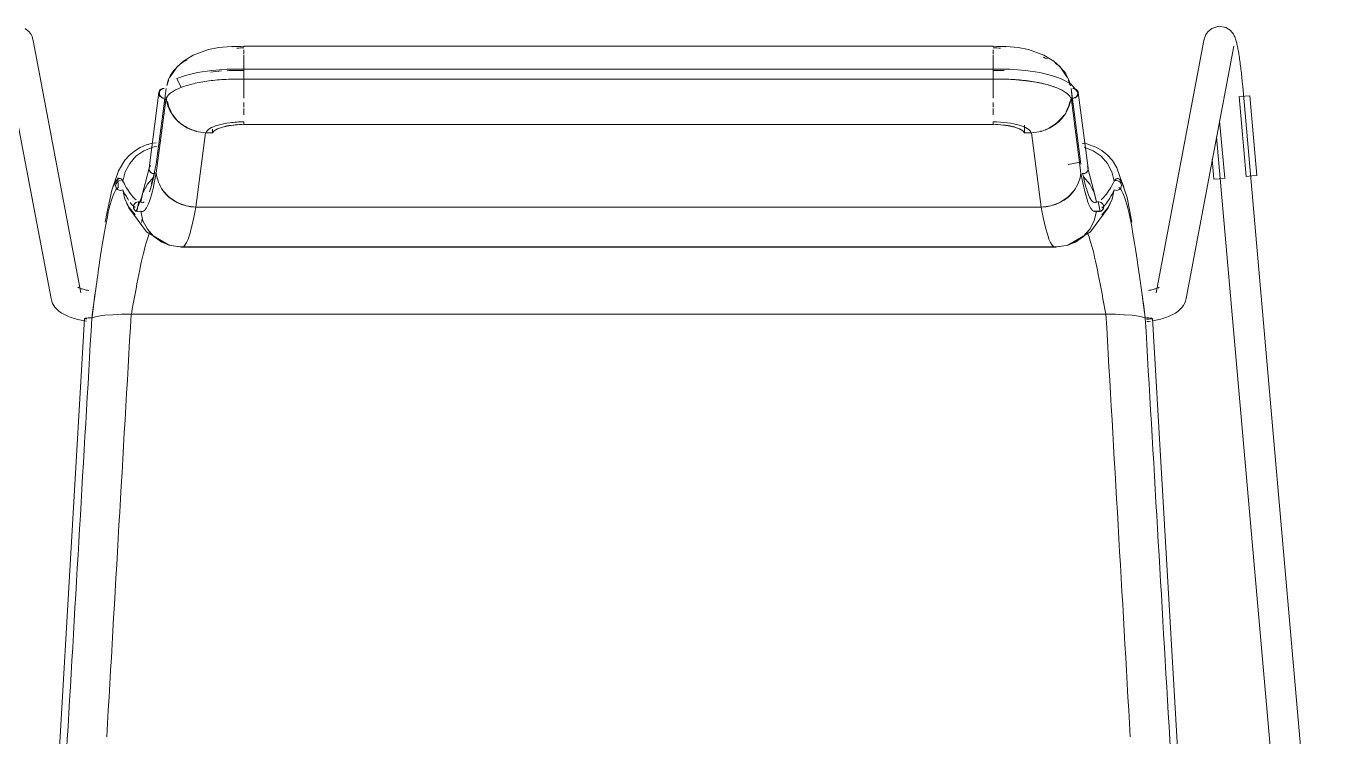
# Model space of a CAD drawing. Header units: millimetres. Extents: x 155920 to 295199, y -4084 to 97293.
# Drawn here: x 220278 to 220795, y 32353 to 32633 of the extents above; entities that cross this region are included whole.
import ezdxf

# ---------------------------------------------------------------- set-up
doc = ezdxf.new("R2010")
doc.units = ezdxf.units.MM
doc.header["$MEASUREMENT"] = 0
doc.layers.add('I-FURN', color=8, linetype='CONTINUOUS', lineweight=9)

msp = doc.modelspace()

# ---------------------------------------------------------------- linework, layer by layer
at = {"layer": 'I-FURN'}
for p, q in [((220277.37, 32631.88), (220278.95, 32630.56)), ((220278.95, 32630.56), (220279.69, 32629.48)), ((220279.69, 32629.48), (220280.07, 32628.68)), ((220741.98, 32629.48), (220741.61, 32628.68)), ((220742.73, 32630.56), (220741.98, 32629.48)), ((220744.31, 32631.88), (220742.73, 32630.56)), ((220744.31, 32631.88), (220747.06, 32632.72)), ((220747.06, 32632.72), (220749.82, 32632.23)), ((220749.82, 32632.23), (220751.47, 32631.19)), ((220751.47, 32631.19), (220752.33, 32630.28)), ((220752.33, 32630.28), (220752.81, 32629.58)), ((220752.81, 32629.58), (220753.11, 32629.02)), ((220753.11, 32629.02), (220753.33, 32628.55)), ((220268.72, 32624.89), (220287.53, 32525.6)), ((220280.07, 32628.68), (220280.28, 32628.06)), ((220280.28, 32628.06), (220280.42, 32627.54)), ((220280.42, 32627.54), (220280.51, 32627.13)), ((220299.32, 32527.83), (220280.51, 32627.13)), ((220353.56, 32624.32), (220349.53, 32623.53)), ((220358.38, 32624.83), (220353.56, 32624.32)), ((220363.41, 32624.94), (220358.38, 32624.83)), ((220363.41, 32624.94), (220363.41, 32624.77)), ((220658.26, 32624.94), (220363.41, 32624.94)), ((220363.41, 32624.64), (220363.41, 32624.92)), ((220658.26, 32624.92), (220658.26, 32624.64)), ((220658.27, 32624.77), (220658.27, 32624.94)), ((220658.27, 32624.94), (220663.3, 32624.83)), ((220663.3, 32624.83), (220668.12, 32624.32)), ((220668.12, 32624.32), (220672.15, 32623.53)), ((220741.17, 32627.13), (220722.36, 32527.83)), ((220734.15, 32525.6), (220752.96, 32624.89)), ((220741.26, 32627.54), (220741.17, 32627.13)), ((220741.39, 32628.06), (220741.26, 32627.54)), ((220741.61, 32628.68), (220741.39, 32628.06)), ((220753.33, 32628.55), (220753.5, 32628.12)), ((220753.5, 32628.12), (220753.64, 32627.71)), ((220753.64, 32627.71), (220753.76, 32627.32)), ((220753.76, 32627.32), (220753.88, 32626.92)), ((220753.88, 32626.92), (220753.99, 32626.52)), ((220753.99, 32626.52), (220754.09, 32626.11)), ((220754.09, 32626.11), (220754.19, 32625.68)), ((220754.19, 32625.68), (220754.29, 32625.24)), ((220754.29, 32625.24), (220754.38, 32624.78)), ((220754.38, 32624.78), (220754.48, 32624.3)), ((220754.48, 32624.3), (220754.57, 32623.8)), ((220754.57, 32623.8), (220754.67, 32623.29)), ((220339.6, 32619.01), (220337.12, 32616.72)), ((220343.48, 32621.4), (220339.6, 32619.01)), ((220349.53, 32623.53), (220343.48, 32621.4)), ((220363.41, 32621.7), (220363.41, 32623.45)), ((220363.41, 32618.84), (220363.41, 32621.42)), ((220363.41, 32618.68), (220363.41, 32615.66)), ((220363.41, 32615.66), (220363.41, 32618.67)), ((220658.26, 32623.45), (220658.26, 32621.7)), ((220658.26, 32621.42), (220658.26, 32615.66)), ((220658.27, 32618.82), (220658.27, 32619.9)), ((220658.27, 32615.66), (220658.27, 32618.68)), ((220672.15, 32623.53), (220678.2, 32621.4)), ((220678.2, 32621.4), (220682.08, 32619.01)), ((220682.08, 32619.01), (220684.56, 32616.72)), ((220754.67, 32623.29), (220754.76, 32622.76)), ((220754.76, 32622.76), (220754.86, 32622.21)), ((220754.86, 32622.21), (220754.95, 32621.64)), ((220754.95, 32621.64), (220755.04, 32621.05)), ((220755.04, 32621.05), (220755.13, 32620.45)), ((220755.13, 32620.45), (220755.22, 32619.83)), ((220755.22, 32619.83), (220755.31, 32619.19)), ((220755.31, 32619.19), (220755.4, 32618.54)), ((220755.4, 32618.54), (220755.49, 32617.88)), ((220337.12, 32616.72), (220334.44, 32612.82)), ((220340.44, 32613.38), (220336.98, 32612.21)), ((220345.13, 32614.48), (220340.44, 32613.38)), ((220350.75, 32615.32), (220345.13, 32614.48)), ((220356.87, 32615.81), (220350.75, 32615.32)), ((220363.41, 32615.9), (220356.87, 32615.81)), ((220658.26, 32615.9), (220363.41, 32615.9)), ((220363.41, 32612.05), (220363.41, 32615.9)), ((220363.41, 32615.9), (220363.41, 32615.83)), ((220363.41, 32615.83), (220363.41, 32615.63)), ((220363.41, 32615.63), (220363.41, 32615.33)), ((220363.41, 32615.33), (220363.41, 32614.94)), ((220363.41, 32614.94), (220363.41, 32614.49)), ((220363.41, 32614.49), (220363.41, 32613.99)), ((220363.41, 32613.99), (220363.41, 32613.5)), ((220363.41, 32613.5), (220363.41, 32613.02)), ((220658.26, 32615.9), (220658.26, 32611.95)), ((220658.27, 32615.9), (220664.81, 32615.81)), ((220658.27, 32615.83), (220658.27, 32615.9)), ((220658.27, 32615.63), (220658.27, 32615.83)), ((220658.27, 32615.33), (220658.27, 32615.63)), ((220658.27, 32614.94), (220658.27, 32615.33)), ((220658.27, 32614.49), (220658.27, 32614.94)), ((220658.27, 32613.99), (220658.27, 32614.49)), ((220658.27, 32613.5), (220658.27, 32613.99)), ((220658.27, 32613.02), (220658.27, 32613.5)), ((220664.81, 32615.81), (220670.93, 32615.32)), ((220670.93, 32615.32), (220676.55, 32614.48)), ((220676.55, 32614.48), (220681.24, 32613.38)), ((220681.24, 32613.38), (220684.69, 32612.21)), ((220684.56, 32616.72), (220687.24, 32612.82)), ((220755.49, 32617.88), (220755.57, 32617.21)), ((220755.57, 32617.21), (220755.66, 32616.52)), ((220755.66, 32616.52), (220755.74, 32615.82)), ((220755.74, 32615.82), (220755.83, 32615.11)), ((220755.83, 32615.11), (220755.91, 32614.39)), ((220755.91, 32614.39), (220755.99, 32613.67)), ((220755.99, 32613.67), (220756.07, 32612.93)), ((220332.8, 32608.19), (220328.96, 32578.5)), ((220334.44, 32612.82), (220334.34, 32612.62)), ((220336.98, 32612.21), (220338.74, 32608.67)), ((220363.41, 32613.02), (220363.41, 32612.6)), ((220363.41, 32612.6), (220363.41, 32612.27)), ((220363.41, 32612.27), (220363.41, 32612.05)), ((220363.41, 32611.97), (220363.41, 32608.16)), ((220363.41, 32608.16), (220363.41, 32611.97)), ((220363.41, 32611.94), (220658.26, 32611.94)), ((220658.26, 32611.97), (220658.26, 32608.16)), ((220658.27, 32612.6), (220658.27, 32613.02)), ((220658.27, 32612.27), (220658.27, 32612.6)), ((220658.27, 32612.05), (220658.27, 32612.27)), ((220658.27, 32611.95), (220658.27, 32612.05)), ((220658.27, 32608.16), (220658.27, 32611.97)), ((220664.49, 32611.86), (220658.27, 32611.94)), ((220671.05, 32611.33), (220664.49, 32611.86)), ((220675.07, 32610.74), (220671.05, 32611.33)), ((220679.5, 32609.77), (220675.07, 32610.74)), ((220682.93, 32608.67), (220679.5, 32609.77)), ((220684.69, 32612.21), (220688.81, 32610.03)), ((220687.24, 32612.82), (220687.33, 32612.62)), ((220688.81, 32610.03), (220691.36, 32607.13)), ((220692.72, 32578.5), (220688.88, 32608.19)), ((220756.07, 32612.93), (220756.14, 32612.19)), ((220756.14, 32612.19), (220756.22, 32611.45)), ((220756.22, 32611.45), (220756.29, 32610.7)), ((220756.29, 32610.7), (220756.36, 32609.95)), ((220756.36, 32609.95), (220756.43, 32609.2)), ((220756.43, 32609.2), (220756.44, 32609.04)), ((220795.39, 32165.72), (220756.44, 32609.04)), ((220329.96, 32606.63), (220326.11, 32576.85)), ((220332.78, 32604.65), (220328.94, 32574.95)), ((220332.34, 32604.66), (220332.03, 32602.22)), ((220363.41, 32604.4), (220363.41, 32607.96)), ((220658.26, 32607.96), (220658.26, 32604.4)), ((220688.9, 32604.65), (220692.74, 32574.95)), ((220689.03, 32607), (220689.65, 32602.22)), ((220695.57, 32576.85), (220691.72, 32606.63)), ((220755.02, 32605.06), (220757.78, 32573.65)), ((220755.15, 32605.07), (220757.21, 32605.25)), ((220757.21, 32605.25), (220759.26, 32605.43)), ((220759.26, 32605.43), (220762.02, 32574.02)), ((220363.41, 32600.93), (220363.41, 32602.78)), ((220363.41, 32597.95), (220363.41, 32600.41)), ((220658.26, 32602.77), (220658.26, 32600.93)), ((220658.26, 32600.41), (220658.26, 32597.95)), ((220353.05, 32592.43), (220355.03, 32593.1)), ((220355.03, 32593.1), (220357.53, 32593.61)), ((220357.53, 32593.61), (220360.38, 32593.93)), ((220360.38, 32593.93), (220363.41, 32594.04)), ((220658.26, 32594.1), (220363.41, 32594.1)), ((220363.41, 32594.04), (220658.27, 32594.04)), ((220658.27, 32594.04), (220661.3, 32593.93)), ((220661.3, 32593.93), (220664.15, 32593.61)), ((220664.15, 32593.61), (220666.65, 32593.1)), ((220666.65, 32593.1), (220668.63, 32592.43)), ((220670.62, 32590.78), (220670.62, 32593.79)), ((220749.34, 32572.91), (220747.35, 32595.51)), ((220344.48, 32561.57), (220348.34, 32590.85)), ((220348.34, 32590.85), (220351.06, 32590.78)), ((220351.06, 32592.28), (220351.06, 32590.78)), ((220351.06, 32592.28), (220351.06, 32590.8)), ((220351.06, 32590.78), (220351.7, 32591.64)), ((220351.7, 32591.64), (220353.05, 32592.43)), ((220668.63, 32592.43), (220669.98, 32591.64)), ((220669.98, 32591.64), (220670.62, 32590.78)), ((220670.62, 32590.8), (220670.62, 32592.28)), ((220670.62, 32590.78), (220673.34, 32590.85)), ((220673.34, 32590.85), (220677.2, 32561.57)), ((220746.14, 32589.17), (220783.43, 32164.67)), ((220320.35, 32583.64), (220318.37, 32581.96)), ((220322.54, 32585.02), (220320.35, 32583.64)), ((220324.05, 32583.79), (220320.96, 32581.62)), ((220324.91, 32586.05), (220322.54, 32585.02)), ((220327.56, 32585.19), (220324.05, 32583.79)), ((220327.42, 32586.7), (220324.91, 32586.05)), ((220328.84, 32586.85), (220327.42, 32586.7)), ((220327.56, 32585.18), (220329.31, 32585.56)), ((220329.3, 32585.56), (220327.56, 32585.19)), ((220695.11, 32586.53), (220693.33, 32586.76)), ((220697.63, 32583.79), (220694.12, 32585.19)), ((220698.71, 32585.23), (220695.11, 32586.53)), ((220700.72, 32581.62), (220697.63, 32583.79)), ((220700.98, 32583.89), (220698.71, 32585.23)), ((220703.15, 32582.11), (220700.98, 32583.89)), ((220316.63, 32579.99), (220314.13, 32575.88)), ((220318.37, 32581.96), (220316.63, 32579.99)), ((220318.48, 32578.79), (220316.74, 32575.47)), ((220320.96, 32581.62), (220318.48, 32578.79)), ((220326.16, 32577.09), (220326.09, 32576.62)), ((220326.35, 32577.53), (220326.16, 32577.09)), ((220326.64, 32577.92), (220326.35, 32577.53)), ((220327.7, 32572.98), (220329.08, 32579.28)), ((220692.6, 32579.28), (220687.78, 32578.32)), ((220695.52, 32577.09), (220695.33, 32577.53)), ((220695.59, 32576.62), (220695.52, 32577.09)), ((220703.2, 32578.79), (220700.72, 32581.62)), ((220705.14, 32579.87), (220703.15, 32582.11)), ((220704.94, 32575.47), (220703.2, 32578.79)), ((220706.96, 32577.04), (220705.14, 32579.87)), ((220710.94, 32565.33), (220706.96, 32577.04)), ((220744.41, 32580.43), (220745.1, 32572.54)), ((220314.13, 32575.88), (220311.46, 32568.25)), ((220314.93, 32572.76), (220313.76, 32573.08)), ((220313.76, 32573.08), (220313.96, 32569.24)), ((220313.92, 32571.77), (220314.38, 32571.97)), ((220314.37, 32571.97), (220313.92, 32571.78)), ((220314.87, 32572.05), (220314.37, 32571.97)), ((220314.38, 32571.97), (220314.87, 32572.05)), ((220315.37, 32572), (220315.84, 32571.84)), ((220315.84, 32571.84), (220315.37, 32572)), ((220316.74, 32575.47), (220315.84, 32571.84)), ((220326.12, 32576.93), (220323.15, 32565.32)), ((220327.95, 32573.45), (220325.44, 32570.58)), ((220326.09, 32576.62), (220326.16, 32576.15)), ((220326.16, 32576.15), (220326.35, 32575.71)), ((220326.35, 32575.71), (220326.64, 32575.33)), ((220326.64, 32575.33), (220327.03, 32575.03)), ((220326.95, 32570.55), (220327.7, 32572.98)), ((220327.03, 32575.03), (220327.48, 32574.83)), ((220327.48, 32574.83), (220327.97, 32574.75)), ((220327.97, 32574.75), (220328.47, 32574.79)), ((220692.55, 32573.75), (220692.74, 32574.95)), ((220693.21, 32574.79), (220693.71, 32574.75)), ((220693.71, 32574.75), (220694.2, 32574.83)), ((220696.24, 32570.58), (220693.73, 32573.45)), ((220694.2, 32574.83), (220694.65, 32575.03)), ((220694.65, 32575.03), (220695.04, 32575.33)), ((220695.04, 32575.33), (220695.33, 32575.71)), ((220695.33, 32575.71), (220695.52, 32576.15)), ((220695.52, 32576.15), (220695.59, 32576.62)), ((220695.56, 32576.93), (220698.53, 32565.32)), ((220705.84, 32571.84), (220704.94, 32575.47)), ((220705.84, 32571.84), (220706.31, 32572)), ((220706.31, 32572), (220705.84, 32571.84)), ((220706.31, 32572), (220706.81, 32572.05)), ((220706.81, 32572.05), (220706.31, 32572)), ((220706.81, 32572.05), (220707.3, 32571.97)), ((220707.3, 32571.97), (220706.81, 32572.05)), ((220707.3, 32571.97), (220707.76, 32571.77)), ((220707.76, 32571.78), (220707.3, 32571.97)), ((220747.15, 32572.72), (220745.1, 32572.54)), ((220749.21, 32572.9), (220747.15, 32572.72)), ((220759.97, 32573.84), (220757.91, 32573.66)), ((220762.02, 32574.02), (220759.97, 32573.84)), ((220311.46, 32568.25), (220309.57, 32559.73)), ((220312.96, 32570.14), (220313.04, 32570.62)), ((220313.03, 32570.62), (220312.96, 32570.14)), ((220313.02, 32569.65), (220312.96, 32570.14)), ((220312.96, 32570.14), (220313.02, 32569.65)), ((220313.21, 32569.19), (220313.02, 32569.65)), ((220313.02, 32569.65), (220313.2, 32569.19)), ((220313.23, 32571.08), (220313.03, 32570.62)), ((220313.04, 32570.62), (220313.23, 32571.07)), ((220313.2, 32569.19), (220313.49, 32568.79)), ((220313.49, 32568.79), (220313.21, 32569.19)), ((220313.23, 32571.07), (220313.53, 32571.47)), ((220313.53, 32571.47), (220313.23, 32571.08)), ((220313.87, 32568.47), (220313.49, 32568.79)), ((220313.49, 32568.79), (220313.87, 32568.47)), ((220313.92, 32571.78), (220313.53, 32571.47)), ((220313.53, 32571.47), (220313.92, 32571.77)), ((220314.32, 32568.26), (220313.87, 32568.47)), ((220313.87, 32568.47), (220314.32, 32568.26)), ((220314.81, 32568.17), (220314.32, 32568.26)), ((220314.32, 32568.26), (220314.81, 32568.17)), ((220315.31, 32568.2), (220314.81, 32568.17)), ((220314.81, 32568.17), (220315.31, 32568.2)), ((220315.79, 32568.35), (220315.31, 32568.2)), ((220315.31, 32568.2), (220315.79, 32568.35)), ((220316.58, 32564.74), (220315.79, 32568.35)), ((220315.79, 32568.35), (220316.57, 32564.74)), ((220323.69, 32567.18), (220322.8, 32563.47)), ((220325.44, 32570.58), (220323.69, 32567.18)), ((220331.57, 32568.18), (220334.05, 32565.44)), ((220687.62, 32565.44), (220690.11, 32568.18)), ((220697.99, 32567.18), (220696.24, 32570.58)), ((220698.88, 32563.47), (220697.99, 32567.18)), ((220705.89, 32568.35), (220705.1, 32564.74)), ((220705.11, 32564.74), (220705.89, 32568.35)), ((220706.37, 32568.2), (220705.89, 32568.35)), ((220705.89, 32568.35), (220706.37, 32568.2)), ((220706.87, 32568.17), (220706.37, 32568.2)), ((220706.37, 32568.2), (220706.87, 32568.17)), ((220707.36, 32568.26), (220706.87, 32568.17)), ((220706.87, 32568.17), (220707.36, 32568.26)), ((220707.81, 32568.47), (220707.36, 32568.26)), ((220707.36, 32568.26), (220707.81, 32568.47)), ((220708.15, 32571.47), (220707.76, 32571.78)), ((220707.76, 32571.77), (220708.15, 32571.47)), ((220708.18, 32568.79), (220707.81, 32568.47)), ((220707.81, 32568.47), (220708.19, 32568.79)), ((220708.15, 32571.47), (220708.45, 32571.07)), ((220708.45, 32571.08), (220708.15, 32571.47)), ((220708.47, 32569.19), (220708.18, 32568.79)), ((220708.19, 32568.79), (220708.48, 32569.19)), ((220708.64, 32570.62), (220708.45, 32571.08)), ((220708.45, 32571.07), (220708.64, 32570.62)), ((220708.65, 32569.65), (220708.47, 32569.19)), ((220708.48, 32569.19), (220708.66, 32569.65)), ((220708.64, 32570.62), (220708.71, 32570.14)), ((220708.72, 32570.14), (220708.64, 32570.62)), ((220708.71, 32570.14), (220708.65, 32569.65)), ((220708.66, 32569.65), (220708.72, 32570.14)), ((220316.57, 32564.74), (220318.21, 32561.42)), ((220318.22, 32561.42), (220316.58, 32564.74)), ((220318.16, 32561.34), (220317.27, 32563.09)), ((220320.02, 32562.21), (220319.95, 32561.72)), ((220319.95, 32561.72), (220320.02, 32561.23)), ((220319.96, 32561.72), (220320.02, 32562.21)), ((220320.02, 32561.23), (220319.96, 32561.72)), ((220320.02, 32562.21), (220320.21, 32562.67)), ((220320.21, 32562.67), (220320.02, 32562.21)), ((220320.21, 32562.67), (220320.51, 32563.07)), ((220320.5, 32563.07), (220320.21, 32562.67)), ((220320.88, 32563.39), (220320.5, 32563.07)), ((220320.51, 32563.07), (220320.89, 32563.38)), ((220321.34, 32563.59), (220320.88, 32563.39)), ((220320.89, 32563.38), (220321.34, 32563.59)), ((220323.15, 32565.32), (220320.98, 32559.99)), ((220322.12, 32563.75), (220321.28, 32559.86)), ((220321.34, 32563.59), (220321.83, 32563.67)), ((220321.83, 32563.67), (220321.34, 32563.59)), ((220321.83, 32563.67), (220322.33, 32563.63)), ((220322.32, 32563.63), (220321.83, 32563.67)), ((220322.8, 32563.47), (220322.32, 32563.63)), ((220322.33, 32563.63), (220322.8, 32563.47)), ((220322.8, 32563.47), (220323, 32564.76)), ((220334.05, 32565.44), (220337.17, 32563.36)), ((220337.17, 32563.36), (220340.71, 32562.05)), ((220340.71, 32562.05), (220344.48, 32561.57)), ((220677.2, 32561.57), (220344.48, 32561.57)), ((220344.48, 32561.57), (220677.2, 32561.57)), ((220677.2, 32561.57), (220680.97, 32562.05)), ((220680.97, 32562.05), (220684.51, 32563.36)), ((220684.51, 32563.36), (220687.62, 32565.44)), ((220698.53, 32565.32), (220698.85, 32563.45)), ((220698.68, 32564.76), (220698.88, 32563.47)), ((220698.88, 32563.47), (220699.35, 32563.63)), ((220699.35, 32563.63), (220698.88, 32563.47)), ((220699.35, 32563.63), (220699.85, 32563.67)), ((220699.85, 32563.67), (220699.35, 32563.63)), ((220700.4, 32559.86), (220699.56, 32563.75)), ((220699.85, 32563.67), (220700.34, 32563.59)), ((220700.34, 32563.59), (220699.85, 32563.67)), ((220700.34, 32563.59), (220700.79, 32563.38)), ((220700.79, 32563.39), (220700.34, 32563.59)), ((220701.18, 32563.07), (220700.79, 32563.39)), ((220700.79, 32563.38), (220701.17, 32563.07)), ((220701.17, 32563.07), (220701.47, 32562.67)), ((220701.47, 32562.67), (220701.18, 32563.07)), ((220701.47, 32562.67), (220701.65, 32562.21)), ((220701.66, 32562.21), (220701.47, 32562.67)), ((220701.65, 32562.21), (220701.72, 32561.72)), ((220701.72, 32561.72), (220701.65, 32561.23)), ((220701.73, 32561.72), (220701.66, 32562.21)), ((220701.66, 32561.23), (220701.73, 32561.72)), ((220705.1, 32564.74), (220703.46, 32561.42)), ((220703.47, 32561.42), (220705.11, 32564.74)), ((220703.52, 32561.34), (220704.41, 32563.09)), ((220712.85, 32555.67), (220710.94, 32565.33)), ((220309.57, 32559.73), (220308.83, 32555.67)), ((220325.14, 32551.8), (220318.16, 32561.34)), ((220318.21, 32561.42), (220320.61, 32558.58)), ((220320.61, 32558.58), (220318.22, 32561.42)), ((220320.21, 32560.77), (220320.02, 32561.23)), ((220320.02, 32561.23), (220320.21, 32560.76)), ((220320.51, 32560.36), (220320.21, 32560.77)), ((220320.21, 32560.76), (220320.5, 32560.36)), ((220320.5, 32560.36), (220320.88, 32560.05)), ((220320.89, 32560.05), (220320.51, 32560.36)), ((220320.88, 32560.05), (220321.34, 32559.85)), ((220321.34, 32559.85), (220320.89, 32560.05)), ((220321.83, 32559.77), (220321.34, 32559.85)), ((220321.34, 32559.85), (220321.83, 32559.76)), ((220322.33, 32559.8), (220321.83, 32559.77)), ((220321.83, 32559.76), (220322.32, 32559.8)), ((220322.32, 32559.8), (220322.8, 32559.96)), ((220322.8, 32559.97), (220322.33, 32559.8)), ((220322.8, 32559.96), (220323.69, 32556.25)), ((220696.53, 32551.8), (220703.52, 32561.34)), ((220697.82, 32559.95), (220700.7, 32559.99)), ((220697.99, 32556.25), (220698.88, 32559.96)), ((220699.35, 32559.8), (220698.88, 32559.97)), ((220698.88, 32559.96), (220699.35, 32559.8)), ((220699.85, 32559.77), (220699.35, 32559.8)), ((220699.35, 32559.8), (220699.85, 32559.76)), ((220700.34, 32559.85), (220699.85, 32559.77)), ((220699.85, 32559.76), (220700.34, 32559.85)), ((220700.79, 32560.05), (220700.34, 32559.85)), ((220700.34, 32559.85), (220700.79, 32560.05)), ((220701.17, 32560.36), (220700.79, 32560.05)), ((220700.79, 32560.05), (220701.18, 32560.36)), ((220703.46, 32561.42), (220701.06, 32558.58)), ((220701.07, 32558.58), (220703.47, 32561.42)), ((220701.47, 32560.77), (220701.17, 32560.36)), ((220701.18, 32560.36), (220701.47, 32560.76)), ((220701.65, 32561.23), (220701.47, 32560.77)), ((220701.47, 32560.76), (220701.66, 32561.23)), ((220325.45, 32552.86), (220323.69, 32556.25)), ((220323.69, 32556.25), (220325.44, 32552.85)), ((220333.8, 32546.69), (220325.14, 32551.8)), ((220325.44, 32552.85), (220327.95, 32549.98)), ((220327.95, 32549.99), (220325.45, 32552.86)), ((220687.88, 32546.69), (220696.53, 32551.8)), ((220696.23, 32552.86), (220693.72, 32549.99)), ((220693.73, 32549.98), (220696.24, 32552.85)), ((220697.98, 32556.25), (220696.23, 32552.86)), ((220696.24, 32552.85), (220697.99, 32556.25)), ((220331.09, 32547.82), (220327.95, 32549.99)), ((220327.95, 32549.98), (220331.09, 32547.81)), ((220333.95, 32546.62), (220330.77, 32547.99)), ((220334.66, 32546.45), (220331.09, 32547.82)), ((220331.09, 32547.81), (220334.66, 32546.45)), ((220338.99, 32545.82), (220333.95, 32546.62)), ((220338.45, 32545.97), (220334.66, 32546.45)), ((220334.66, 32546.45), (220338.45, 32545.97)), ((220682.69, 32545.82), (220687.73, 32546.62)), ((220687.02, 32546.45), (220683.23, 32545.97)), ((220683.23, 32545.97), (220687.02, 32546.45)), ((220690.59, 32547.82), (220687.02, 32546.45)), ((220687.02, 32546.45), (220690.59, 32547.81)), ((220687.73, 32546.62), (220690.91, 32547.99)), ((220693.72, 32549.99), (220690.59, 32547.82)), ((220690.59, 32547.81), (220693.73, 32549.98)), ((220683.23, 32545.97), (220338.45, 32545.97)), ((220338.45, 32545.97), (220683.23, 32545.97)), ((220338.98, 32545.82), (220643.78, 32545.82)), ((220643.78, 32545.82), (220682.69, 32545.82)), ((220287.53, 32525.6), (220287.79, 32524.61)), ((220298.1, 32530.06), (220298.13, 32530.05)), ((220298.13, 32530.05), (220298.2, 32530)), ((220298.2, 32530), (220298.29, 32529.96)), ((220298.29, 32529.96), (220298.44, 32529.88)), ((220298.44, 32529.88), (220298.63, 32529.8)), ((220298.63, 32529.8), (220298.86, 32529.7)), ((220298.86, 32529.7), (220299.13, 32529.6)), ((220299.13, 32529.6), (220299.44, 32529.49)), ((220299.44, 32529.49), (220299.77, 32529.39)), ((220299.77, 32529.39), (220300.14, 32529.28)), ((220300.14, 32529.28), (220300.53, 32529.17)), ((220300.53, 32529.17), (220300.95, 32529.06)), ((220300.95, 32529.06), (220301.4, 32528.96)), ((220301.4, 32528.96), (220301.87, 32528.86)), ((220301.87, 32528.86), (220302.36, 32528.76)), ((220719.81, 32528.86), (220719.32, 32528.76)), ((220720.28, 32528.96), (220719.81, 32528.86)), ((220720.72, 32529.06), (220720.28, 32528.96)), ((220721.15, 32529.17), (220720.72, 32529.06)), ((220721.54, 32529.28), (220721.15, 32529.17)), ((220721.91, 32529.39), (220721.54, 32529.28)), ((220722.24, 32529.49), (220721.91, 32529.39)), ((220722.54, 32529.6), (220722.24, 32529.49)), ((220722.81, 32529.7), (220722.54, 32529.6)), ((220723.05, 32529.8), (220722.81, 32529.7)), ((220723.24, 32529.88), (220723.05, 32529.8)), ((220723.39, 32529.96), (220723.24, 32529.88)), ((220723.48, 32530), (220723.39, 32529.96)), ((220723.55, 32530.05), (220723.48, 32530)), ((220723.58, 32530.06), (220723.55, 32530.05)), ((220734.15, 32525.6), (220733.89, 32524.61)), ((220287.79, 32524.61), (220288.15, 32523.72)), ((220288.15, 32523.72), (220288.59, 32522.93)), ((220288.59, 32522.93), (220289.07, 32522.24)), ((220289.07, 32522.24), (220289.58, 32521.64)), ((220289.58, 32521.64), (220290.11, 32521.12)), ((220290.11, 32521.12), (220290.63, 32520.67)), ((220290.63, 32520.67), (220291.17, 32520.27)), ((220291.17, 32520.27), (220291.7, 32519.91)), ((220730.51, 32520.27), (220729.97, 32519.91)), ((220731.04, 32520.67), (220730.51, 32520.27)), ((220731.57, 32521.12), (220731.04, 32520.67)), ((220732.1, 32521.64), (220731.57, 32521.12)), ((220732.6, 32522.24), (220732.1, 32521.64)), ((220733.09, 32522.93), (220732.6, 32522.24)), ((220733.53, 32523.72), (220733.09, 32522.93)), ((220733.89, 32524.61), (220733.53, 32523.72)), ((220281.43, 32185.84), (220300.72, 32517.75)), ((220291.7, 32519.91), (220292.24, 32519.59)), ((220292.24, 32519.59), (220292.78, 32519.3)), ((220292.78, 32519.3), (220293.33, 32519.02)), ((220293.33, 32519.02), (220293.89, 32518.77)), ((220293.89, 32518.77), (220294.46, 32518.54)), ((220294.46, 32518.54), (220295.04, 32518.32)), ((220295.04, 32518.32), (220295.63, 32518.11)), ((220295.63, 32518.11), (220296.24, 32517.92)), ((220296.24, 32517.92), (220296.86, 32517.73)), ((220296.86, 32517.73), (220297.49, 32517.56)), ((220297.49, 32517.56), (220298.13, 32517.4)), ((220298.13, 32517.4), (220298.78, 32517.25)), ((220298.78, 32517.25), (220299.45, 32517.1)), ((220299.45, 32517.1), (220300.13, 32516.97)), ((220300.13, 32516.97), (220300.83, 32516.85)), ((220300.78, 32517.7), (220300.72, 32517.75)), ((220300.73, 32517.75), (220300.79, 32517.7)), ((220300.83, 32516.85), (220301.53, 32516.73)), ((220300.97, 32517.65), (220301.26, 32517.61)), ((220301.26, 32517.61), (220300.97, 32517.65)), ((220301.29, 32517.9), (220300.99, 32517.86)), ((220300.99, 32517.86), (220301.28, 32517.9)), ((220301.26, 32517.61), (220301.64, 32517.57)), ((220301.64, 32517.57), (220301.26, 32517.61)), ((220301.28, 32517.9), (220301.67, 32517.93)), ((220301.67, 32517.93), (220301.29, 32517.9)), ((220302.13, 32517.96), (220301.67, 32517.93)), ((220301.67, 32517.93), (220302.13, 32517.96)), ((220302.62, 32517.96), (220302.13, 32517.96)), ((220302.13, 32517.96), (220302.62, 32517.96)), ((220303.12, 32517.96), (220302.62, 32517.96)), ((220302.62, 32517.96), (220303.12, 32517.96)), ((220303.59, 32517.94), (220303.12, 32517.96)), ((220303.12, 32517.96), (220303.59, 32517.94)), ((220303.59, 32517.94), (220304.49, 32518.34)), ((220304.49, 32518.34), (220303.59, 32517.94)), ((220304.49, 32518.34), (220306.23, 32518.71)), ((220306.24, 32518.71), (220304.49, 32518.34)), ((220306.24, 32518.71), (220308.7, 32519.02)), ((220308.73, 32519.02), (220306.24, 32518.71)), ((220308.73, 32519.02), (220311.79, 32519.26)), ((220311.84, 32519.26), (220308.73, 32519.02)), ((220311.83, 32519.26), (220315.31, 32519.41)), ((220315.37, 32519.41), (220311.84, 32519.26)), ((220315.37, 32519.41), (220319.06, 32519.47)), ((220319.14, 32519.47), (220315.37, 32519.41)), ((220702.54, 32519.47), (220319.14, 32519.47)), ((220319.14, 32519.47), (220702.54, 32519.47)), ((220706.31, 32519.41), (220702.54, 32519.47)), ((220702.62, 32519.47), (220706.31, 32519.41)), ((220709.84, 32519.26), (220706.31, 32519.41)), ((220706.37, 32519.41), (220709.84, 32519.26)), ((220712.94, 32519.02), (220709.84, 32519.26)), ((220709.89, 32519.26), (220712.95, 32519.02)), ((220715.44, 32518.71), (220712.94, 32519.02)), ((220712.98, 32519.02), (220715.44, 32518.71)), ((220717.19, 32518.34), (220715.44, 32518.71)), ((220715.45, 32518.71), (220717.19, 32518.34)), ((220717.19, 32518.34), (220718.09, 32517.94)), ((220718.09, 32517.94), (220717.19, 32518.34)), ((220718.56, 32517.96), (220718.09, 32517.94)), ((220718.09, 32517.94), (220718.56, 32517.96)), ((220719.06, 32517.96), (220718.56, 32517.96)), ((220718.56, 32517.96), (220719.06, 32517.96)), ((220718.6, 32517.54), (220719.1, 32517.54)), ((220719.1, 32517.54), (220718.6, 32517.54)), ((220719.43, 32516.62), (220718.71, 32516.52)), ((220719.55, 32517.96), (220719.06, 32517.96)), ((220719.06, 32517.96), (220719.55, 32517.96)), ((220719.1, 32517.54), (220719.59, 32517.55)), ((220719.59, 32517.55), (220719.1, 32517.54)), ((220720.15, 32516.73), (220719.43, 32516.62)), ((220720, 32517.93), (220719.55, 32517.96)), ((220719.55, 32517.96), (220720.01, 32517.93)), ((220719.59, 32517.55), (220720.04, 32517.57)), ((220720.04, 32517.57), (220719.59, 32517.55)), ((220720.39, 32517.9), (220720, 32517.93)), ((220720.01, 32517.93), (220720.39, 32517.9)), ((220720.04, 32517.57), (220720.42, 32517.61)), ((220720.42, 32517.61), (220720.04, 32517.57)), ((220720.69, 32517.86), (220720.39, 32517.9)), ((220720.39, 32517.9), (220720.69, 32517.86)), ((220720.42, 32517.61), (220720.71, 32517.65)), ((220720.71, 32517.65), (220720.42, 32517.61)), ((220720.88, 32517.81), (220720.69, 32517.86)), ((220720.69, 32517.86), (220720.89, 32517.81)), ((220720.71, 32517.65), (220720.89, 32517.7)), ((220720.9, 32517.7), (220720.71, 32517.65)), ((220721.54, 32516.97), (220720.85, 32516.85)), ((220720.95, 32517.75), (220720.88, 32517.81)), ((220720.89, 32517.81), (220720.96, 32517.75)), ((220720.89, 32517.7), (220720.95, 32517.75)), ((220720.96, 32517.75), (220720.9, 32517.7)), ((220740.24, 32185.84), (220720.96, 32517.75)), ((220722.23, 32517.1), (220721.54, 32516.97)), ((220722.89, 32517.25), (220722.23, 32517.1)), ((220723.55, 32517.4), (220722.89, 32517.25)), ((220724.19, 32517.56), (220723.55, 32517.4)), ((220724.82, 32517.73), (220724.19, 32517.56)), ((220725.44, 32517.92), (220724.82, 32517.73)), ((220726.04, 32518.11), (220725.44, 32517.92)), ((220726.64, 32518.32), (220726.04, 32518.11)), ((220727.22, 32518.54), (220726.64, 32518.32)), ((220727.79, 32518.77), (220727.22, 32518.54)), ((220728.35, 32519.02), (220727.79, 32518.77)), ((220728.9, 32519.3), (220728.35, 32519.02)), ((220729.43, 32519.59), (220728.9, 32519.3)), ((220729.97, 32519.91), (220729.43, 32519.59))]:
    msp.add_line(p, q, dxfattribs=at)
for centre, major_axis, ratio, start_param, end_param in [((220363.41, 32620.66), (-12.4, 0), 0.287441, 4.712389, 4.932602), ((220658.27, 32620.66), (12.4, 0), 0.287441, 1.332781, 1.570796), ((220363.41, 32609.19), (0, 15.75), 0.000004, 2.669107, 2.851347), ((220658.27, 32609.19), (0, 15.75), 0.000004, 3.431839, 3.614078), ((220328.06, 32576.62), (1.96, 0), 0.955139, 2.379629, 4.923331), ((220693.62, 32576.62), (1.96, 0), 0.955139, 4.501447, 6.790779), ((220344.61, 32576.64), (15.78, 0), 0.955139, 3.254129, 3.495629), ((220677.07, 32576.64), (15.78, 0), 0.955139, 5.929149, 6.170649), ((220344.61, 32576.64), (15.78, 0), 0.955139, 3.495799, 3.737346), ((220344.61, 32576.64), (15.78, 0), 0.955139, 3.737469, 4.704147), ((220677.07, 32576.64), (15.78, 0), 0.955139, 4.720632, 5.68731), ((220677.07, 32576.64), (15.78, 0), 0.955139, 5.687432, 5.928979)]:
    msp.add_ellipse(centre, major_axis=major_axis, ratio=ratio, start_param=start_param, end_param=end_param, dxfattribs=at)
for points in [[(220358.81, 32624.66), (220360.28, 32624.79), (220361.83, 32624.85), (220363.41, 32624.85)], [(220658.27, 32624.85), (220659.98, 32624.85), (220661.65, 32624.78), (220663.23, 32624.63)], [(220341.03, 32619.46), (220340.21, 32619.06), (220339.43, 32618.6), (220338.7, 32618.07)], [(220679.64, 32619.9), (220679.06, 32620.13), (220678.48, 32620.36), (220677.87, 32620.52)], [(220350.26, 32614.69), (220351.67, 32614.87), (220353.12, 32615.04), (220354.6, 32615.15)], [(220356.81, 32615.26), (220358.99, 32615.37), (220361.19, 32615.41), (220363.41, 32615.37)], [(220658.27, 32615.37), (220659.69, 32615.39), (220661.12, 32615.39), (220662.53, 32615.35)], [(220332.98, 32604.64), (220333.34, 32605.37), (220334.65, 32606.77), (220337.11, 32608.04), (220338.57, 32608.61)], [(220333.25, 32609.52), (220333.4, 32610.21), (220333.61, 32610.88), (220333.86, 32611.54)], [(220658.27, 32611.97), (220660.61, 32612.01), (220665.26, 32611.94), (220672.12, 32611.31), (220678.26, 32610.2), (220683.33, 32608.67), (220687.03, 32606.77), (220688.34, 32605.37), (220688.7, 32604.64)], [(220687.81, 32611.53), (220688.06, 32610.9), (220688.22, 32610.25), (220688.36, 32609.59)], [(220332.78, 32604.65), (220332.93, 32603.41), (220333.51, 32601.03), (220335.27, 32597.69), (220337.8, 32594.85), (220340.95, 32592.66), (220344.55, 32591.25), (220347.05, 32590.89), (220348.34, 32590.85)], [(220334.76, 32599.14), (220334.07, 32600.4), (220333.66, 32601.76), (220333.33, 32603.14)], [(220673.34, 32590.85), (220674.63, 32590.89), (220677.13, 32591.25), (220680.73, 32592.66), (220683.88, 32594.85), (220686.41, 32597.69), (220688.17, 32601.03), (220688.75, 32603.41), (220688.9, 32604.65)], [(220688.44, 32603.13), (220688.13, 32601.75), (220687.62, 32600.38), (220686.93, 32599.12)], [(220689.66, 32604.47), (220689.49, 32604.45), (220689.32, 32604.45), (220689.16, 32604.49)], [(220348.59, 32590.86), (220348.72, 32591.42), (220349.66, 32592.52), (220352.99, 32593.91), (220357.78, 32594.87), (220361.52, 32595.14), (220363.41, 32595.16)], [(220362.57, 32594.09), (220360.17, 32594.04), (220357.95, 32593.76), (220355.95, 32593.35)], [(220658.27, 32595.16), (220662.05, 32595.11), (220669.45, 32594.14), (220672.83, 32591.97), (220673.09, 32590.86)], [(220666.64, 32593.15), (220664.59, 32593.7), (220661.88, 32593.98), (220659.1, 32594.07)], [(220322.8, 32559.97), (220323.82, 32559.42), (220325.87, 32561.38), (220327.91, 32569.45), (220328.94, 32574.95)], [(220326.33, 32567.62), (220326.99, 32569.52), (220327.65, 32572.32), (220328.31, 32575.37)], [(220698.88, 32559.97), (220697.86, 32559.42), (220695.81, 32561.38), (220693.77, 32569.45), (220692.74, 32574.95)], [(220315.79, 32568.35), (220316.53, 32566.83), (220317.27, 32565.5), (220318.01, 32564.38)], [(220322.8, 32563.47), (220323.25, 32563.23), (220323.7, 32563.28), (220324.16, 32563.64)], [(220323.19, 32555.5), (220323.24, 32555.97), (220323.3, 32556.44), (220323.35, 32556.9)], [(220338.45, 32545.97), (220338.63, 32545.87), (220338.81, 32545.82), (220338.98, 32545.82)], [(220682.69, 32545.82), (220682.87, 32545.82), (220683.05, 32545.87), (220683.23, 32545.97)], [(220303.6, 32517.95), (220304, 32521.08), (220304.4, 32524.24), (220304.79, 32527.35)], [(220718.07, 32517.95), (220717.69, 32521.01), (220717.3, 32524.11), (220716.91, 32527.16)], [(220303.59, 32517.94), (220300.37, 32462.71), (220293.93, 32352.11), (220287.49, 32241.35), (220284.27, 32185.94)], [(220309.47, 32353.23), (220312.67, 32408.69), (220315.87, 32464.11), (220319.06, 32519.47)], [(220702.62, 32519.47), (220705.81, 32464.11), (220709.01, 32408.69), (220712.2, 32353.23)], [(220718.09, 32517.94), (220721.31, 32462.71), (220727.75, 32352.11), (220734.19, 32241.35), (220737.41, 32185.94)]]:
    msp.add_open_spline(points, degree=3, dxfattribs=at)
for points, knots in [([(220337.91, 32617.45), (220336.96, 32616.66), (220335.29, 32614.84), (220333.69, 32612.02), (220333.23, 32610.11), (220333.07, 32609.37)], [0.5, 0.5, 0.5, 0.5, 0.6666667, 0.8333333, 0.9365189, 0.9365189, 0.9365189, 0.9365189]), ([(220688.69, 32609.3), (220688.53, 32610.07), (220687.96, 32611.98), (220686.4, 32614.84), (220684.4, 32617.02), (220683.01, 32618.03), (220682.61, 32618.3)], [0.0592823, 0.0592823, 0.0592823, 0.0592823, 0.1666667, 0.3333333, 0.5, 0.565028, 0.565028, 0.565028, 0.565028]), ([(220331.93, 32608.23), (220331.78, 32608.24), (220331.56, 32608.22), (220331.27, 32608.15), (220331, 32608.05), (220330.69, 32607.87), (220330.37, 32607.58), (220330.13, 32607.22), (220330, 32606.87), (220329.95, 32606.56), (220329.94, 32606.29), (220329.98, 32606.03), (220330.05, 32605.77), (220330.16, 32605.52), (220330.36, 32605.21), (220330.68, 32604.89), (220331.08, 32604.65), (220331.43, 32604.53), (220331.69, 32604.49), (220331.85, 32604.47), (220331.93, 32604.46)], [0.1111111, 0.1111111, 0.1111111, 0.1111111, 0.1666667, 0.1944444, 0.2222222, 0.2777778, 0.3333333, 0.3888889, 0.4444444, 0.4791667, 0.5138889, 0.5486111, 0.5833333, 0.6180556, 0.6527778, 0.7222222, 0.7916667, 0.8263889, 0.8611111, 0.8888889, 0.8888889, 0.8888889, 0.8888889]), ([(220331.53, 32604.56), (220331.41, 32604.6), (220331.18, 32604.69), (220330.77, 32604.97), (220330.31, 32605.52), (220330.06, 32606.39), (220330.29, 32607.17), (220330.68, 32607.68), (220331.07, 32607.98), (220331.52, 32608.17), (220331.85, 32608.21), (220332.02, 32608.22)], [-0.8125, -0.8125, -0.8125, -0.8125, -0.765625, -0.71875, -0.625, -0.5, -0.375, -0.3125, -0.25, -0.1875, -0.125, -0.125, -0.125, -0.125]), ([(220338.74, 32608.67), (220340.17, 32609.22), (220343.49, 32610.21), (220349.56, 32611.31), (220356.42, 32611.94), (220361.07, 32612.01), (220363.41, 32611.97)], [0.3397465, 0.3397465, 0.3397465, 0.3397465, 0.5, 0.6666667, 0.8333333, 0.9999948, 0.9999948, 0.9999948, 0.9999948]), ([(220688.9, 32604.65), (220689.04, 32604.59), (220689.25, 32604.52), (220689.54, 32604.48), (220689.82, 32604.46), (220690.12, 32604.5), (220690.41, 32604.58), (220690.68, 32604.69), (220690.99, 32604.89), (220691.31, 32605.2), (220691.55, 32605.57), (220691.68, 32605.92), (220691.73, 32606.24), (220691.73, 32606.51), (220691.7, 32606.77), (220691.63, 32607.02), (220691.51, 32607.27), (220691.32, 32607.57), (220691, 32607.88), (220690.6, 32608.09), (220690.25, 32608.19), (220689.99, 32608.23), (220689.82, 32608.23), (220689.75, 32608.23)], [0, 0, 0, 0, 0.0555556, 0.0833333, 0.1111111, 0.1666667, 0.1944444, 0.2222222, 0.2777778, 0.3333333, 0.3888889, 0.4444444, 0.4791667, 0.5138889, 0.5486111, 0.5833333, 0.6180556, 0.6527778, 0.7222222, 0.7916667, 0.8263889, 0.8611111, 0.8888889, 0.8888889, 0.8888889, 0.8888889]), ([(220689.66, 32608.22), (220689.83, 32608.21), (220690.11, 32608.17), (220690.5, 32608.03), (220690.91, 32607.77), (220691.37, 32607.25), (220691.62, 32606.39), (220691.39, 32605.6), (220691, 32605.07), (220690.61, 32604.75), (220690.31, 32604.61), (220690.15, 32604.56)], [-0.875, -0.875, -0.875, -0.875, -0.8125, -0.765625, -0.71875, -0.625, -0.5, -0.375, -0.3125, -0.25, -0.1875, -0.1875, -0.1875, -0.1875]), ([(220344.81, 32591.4), (220343.58, 32591.73), (220340.06, 32593.15), (220336.75, 32595.62), (220335.61, 32597.77)], [-0.8333333, -0.8333333, -0.8333333, -0.8333333, -0.6666667, -0.3333333, -0.3333333, -0.3333333, -0.3333333]), ([(220686.06, 32597.77), (220684.63, 32595.72), (220681.69, 32593.21), (220678.11, 32591.64), (220676.87, 32591.4)], [-0.6666667, -0.6666667, -0.6666667, -0.6666667, -0.3333333, -0.1666667, -0.1666667, -0.1666667, -0.1666667]), ([(220312.07, 32569.63), (220312.3, 32570.26), (220313.56, 32573.17), (220314.81, 32573.39), (220315.84, 32571.84)], [0.6929173, 0.6929173, 0.6929173, 0.6929173, 0.75, 1, 1, 1, 1]), ([(220698.88, 32563.47), (220697.86, 32562.92), (220696.04, 32564.66), (220694.23, 32571.14), (220693.43, 32574.85)], [0, 0, 0, 0, 0.5, 0.8877852, 0.8877852, 0.8877852, 0.8877852]), ([(220709.69, 32569.42), (220709.43, 32570.14), (220708.15, 32573.16), (220706.86, 32573.39), (220705.84, 32571.84)], [0.6866019, 0.6866019, 0.6866019, 0.6866019, 0.75, 1, 1, 1, 1]), ([(220303.59, 32517.94), (220304.61, 32525.49), (220306.64, 32540.7), (220309.69, 32559.14), (220312.13, 32567.44), (220313.55, 32569.04), (220313.96, 32569.24)], [0, 0, 0, 0, 0.25, 0.5, 0.75, 0.8499411, 0.8499411, 0.8499411, 0.8499411]), ([(220315.84, 32571.84), (220317, 32569.44), (220318.71, 32566.64), (220320.42, 32564.93), (220320.97, 32564.5)], [0, 0, 0, 0, 0.5, 0.7372285, 0.7372285, 0.7372285, 0.7372285]), ([(220705.84, 32571.84), (220704.68, 32569.44), (220702.97, 32566.64), (220701.26, 32564.93), (220700.71, 32564.5)], [0, 0, 0, 0, 0.5, 0.7372268, 0.7372268, 0.7372268, 0.7372268]), ([(220705.89, 32568.35), (220704.72, 32565.94), (220703.1, 32563.29), (220701.47, 32561.62), (220701.01, 32561.22)], [0, 0, 0, 0, 0.5, 0.696307, 0.696307, 0.696307, 0.696307]), ([(220718.09, 32517.94), (220717.07, 32525.49), (220715.04, 32540.7), (220711.99, 32559.14), (220709.55, 32567.44), (220708.13, 32569.04), (220707.72, 32569.24)], [0, 0, 0, 0, 0.25, 0.5, 0.75, 0.8499412, 0.8499412, 0.8499412, 0.8499412]), ([(220318.68, 32563.41), (220318.88, 32563.14), (220319.55, 32562.27), (220320.21, 32561.73), (220320.67, 32561.42)], [0.4130221, 0.4130221, 0.4130221, 0.4130221, 0.5, 0.6963068, 0.6963068, 0.6963068, 0.6963068]), ([(220338.99, 32545.82), (220339.81, 32545.82), (220341.64, 32548.2), (220343.48, 32555.84), (220344.48, 32561.57)], [0.0892847, 0.0892847, 0.0892847, 0.0892847, 0.5, 1, 1, 1, 1]), ([(220677.2, 32561.57), (220678.2, 32555.84), (220680.03, 32548.2), (220681.87, 32545.82), (220682.69, 32545.82)], [0, 0, 0, 0, 0.5, 0.9107154, 0.9107154, 0.9107154, 0.9107154]), ([(220319.14, 32519.47), (220320.11, 32524.86), (220322.06, 32535.64), (220324.49, 32546.35), (220325.95, 32550.6), (220326.44, 32551.74)], [0, 0, 0, 0, 0.25, 0.5, 0.625, 0.625, 0.625, 0.625]), ([(220695.24, 32551.74), (220695.73, 32550.6), (220697.19, 32546.35), (220699.62, 32535.64), (220701.57, 32524.86), (220702.54, 32519.47)], [0.375, 0.375, 0.375, 0.375, 0.5, 0.75, 1, 1, 1, 1])]:
    msp.add_open_spline(points, degree=3, knots=knots, dxfattribs=at)

doc.saveas('drawing.dxf')
